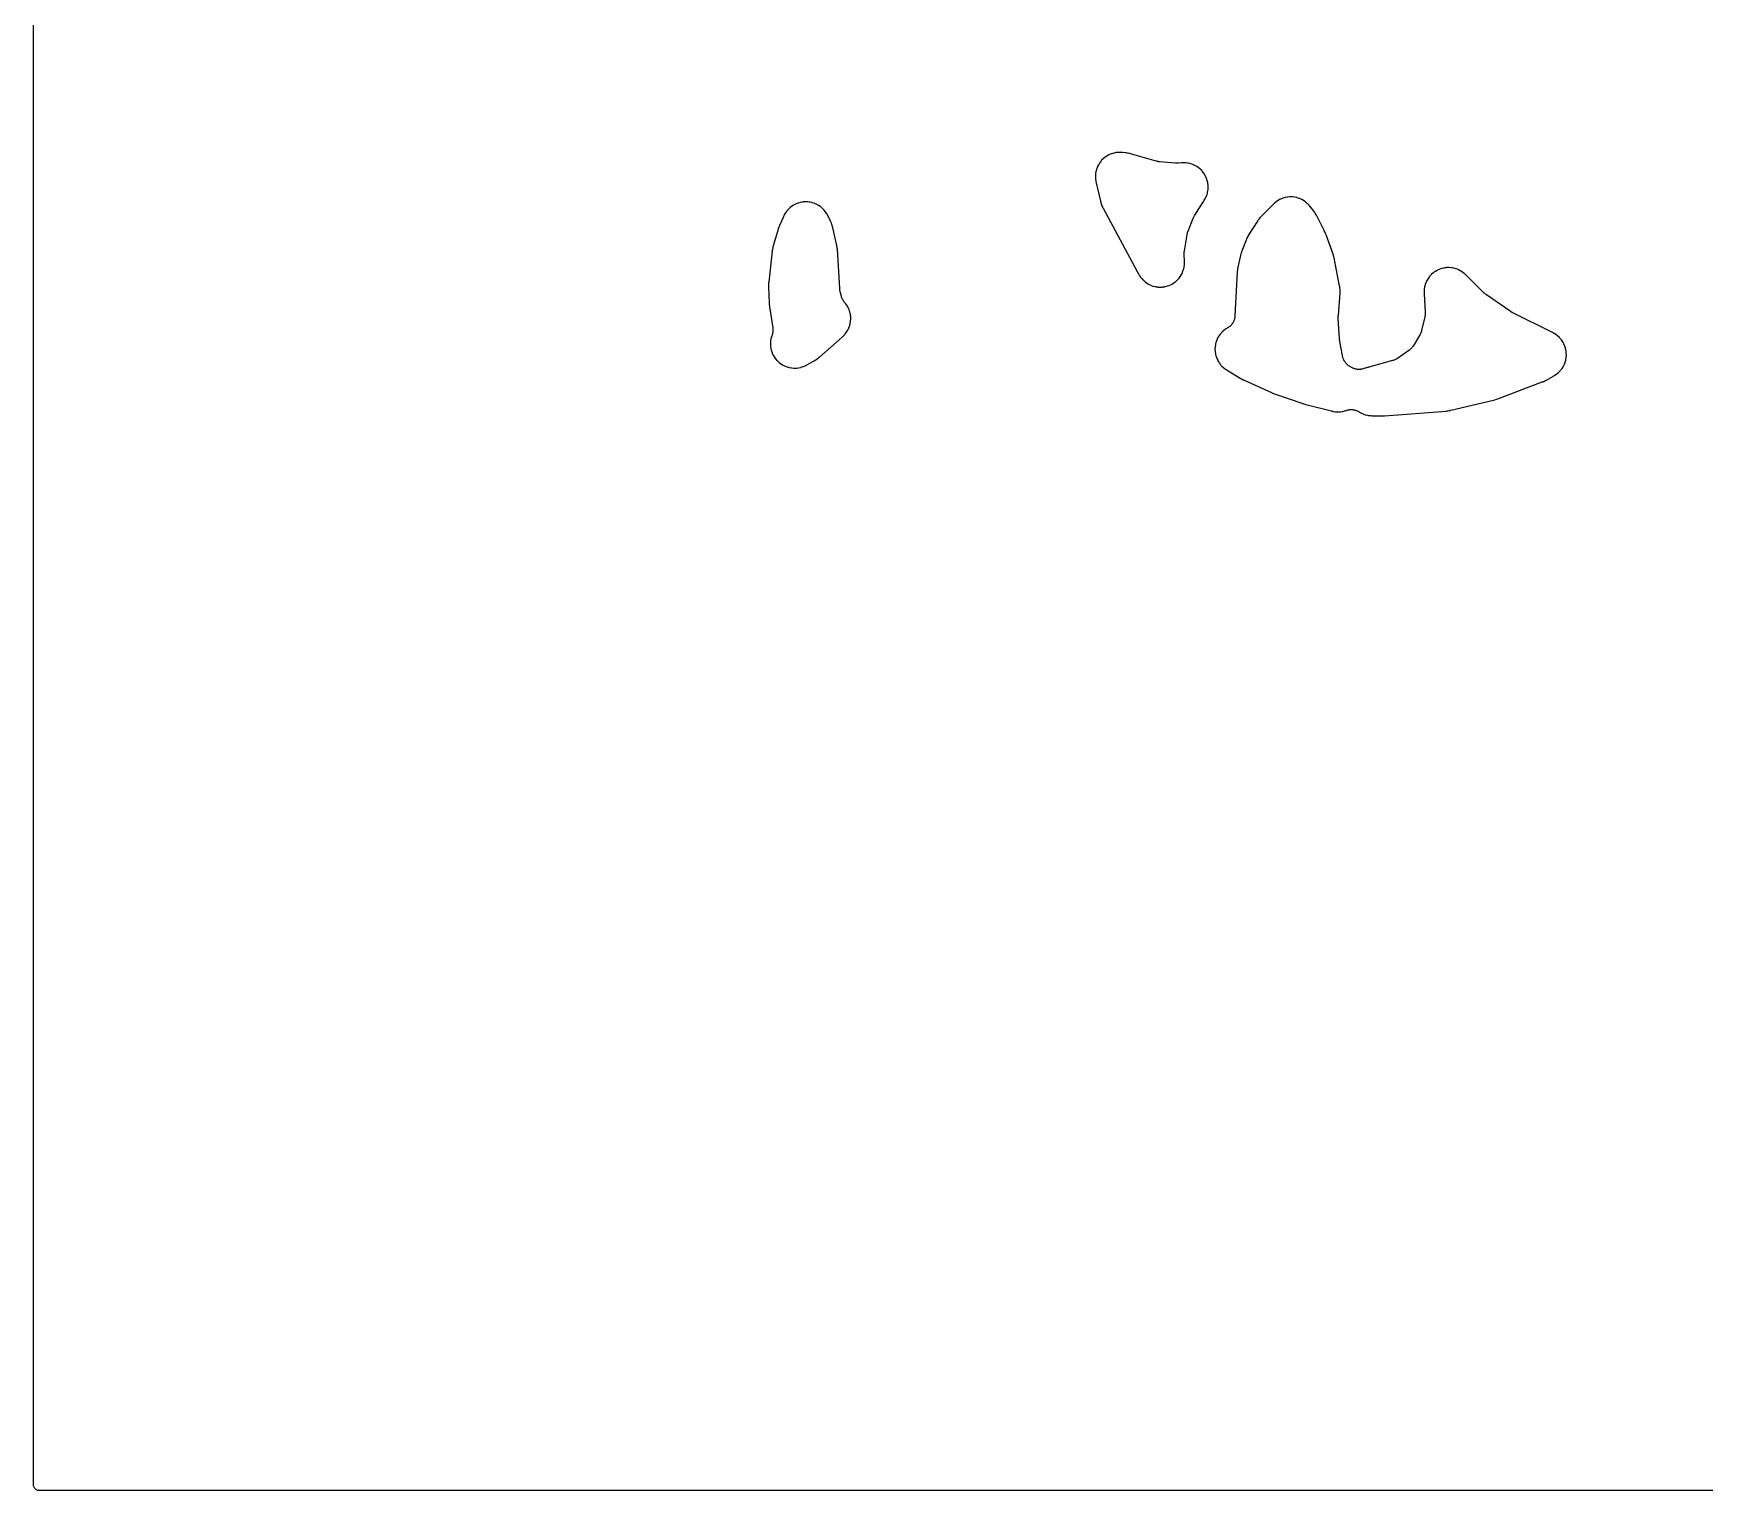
# Model space of a CAD drawing. Header units: millimetres. Extents: x 0 to 300, y 0 to 300.
# Drawn here: x -0.1 to 171.9, y -0.1 to 150 of the extents above; entities that cross this region are included whole.
import ezdxf

# ---------------------------------------------------------------- set-up
doc = ezdxf.new("R2010")
doc.units = ezdxf.units.MM
doc.layers.add('CUT', color=7, linetype='CONTINUOUS')

msp = doc.modelspace()

# ---------------------------------------------------------------- linework, layer by layer
at = {"layer": 'CUT'}
msp.add_lwpolyline([(298.5625, -0.0625), (1.4375, -0.0625), (0.5522, -0.0625), (0.4788, -0.0589), (0.4206, -0.0503), (0.3635, -0.036), (0.3082, -0.0162), (0.255, 0.009), (0.2046, 0.0392), (0.1573, 0.0743), (0.1137, 0.1137), (0.0743, 0.1573), (0.0392, 0.2046), (0.009, 0.255), (-0.0162, 0.3082), (-0.036, 0.3635), (-0.0503, 0.4206), (-0.0589, 0.4788), (-0.0625, 0.5522), (-0.0625, 1.4375), (-0.0625, 298.5575)], dxfattribs=at)
for points in [[(109.2798, 134.8316), (109.2845, 134.8019), (109.295, 134.744), (109.2979, 134.7292), (109.3179, 134.6333), (109.3211, 134.6186), (109.7652, 132.7248), (109.7683, 132.7121), (109.7895, 132.6298), (109.7929, 132.6172), (109.8067, 132.568), (109.8144, 132.543), (109.8667, 132.3837), (109.8852, 132.3348), (109.9512, 132.1807), (109.962, 132.1569), (109.9841, 132.1108), (109.9899, 132.0991), (110.0284, 132.0233), (110.0345, 132.0117), (113.5283, 125.491), (113.5321, 125.484), (113.559, 125.4354), (113.5632, 125.4279), (113.5975, 125.3679), (113.6018, 125.3606), (113.6296, 125.3134), (113.6342, 125.3058), (113.7491, 125.1176), (113.757, 125.105), (113.8085, 125.0251), (113.8166, 125.0129), (113.8488, 124.9656), (113.8658, 124.9418), (113.9788, 124.792), (114.0163, 124.747), (114.1416, 124.6108), (114.1833, 124.5697), (114.3212, 124.4463), (114.3667, 124.4095), (114.5161, 124.3001), (114.565, 124.2679), (114.7242, 124.1736), (114.776, 124.1463), (114.9437, 124.068), (114.9979, 124.0459), (115.1725, 123.9843), (115.2286, 123.9675), (115.4083, 123.9233), (115.4658, 123.9121), (115.6489, 123.8855), (115.7072, 123.88), (115.8921, 123.8714), (115.9507, 123.8716), (116.1355, 123.8811), (116.1938, 123.8869), (116.3768, 123.9144), (116.4342, 123.9259), (116.6137, 123.9711), (116.6697, 123.9881), (116.8439, 124.0506), (116.898, 124.073), (117.0653, 124.1521), (117.117, 124.1797), (117.2758, 124.2748), (117.3245, 124.3073), (117.4733, 124.4174), (117.5186, 124.4544), (117.6559, 124.5785), (117.6974, 124.6198), (117.822, 124.7567), (117.8593, 124.8019), (117.9699, 124.9502), (118.0026, 124.9988), (118.0983, 125.1572), (118.1261, 125.2088), (118.2059, 125.3758), (118.2285, 125.4298), (118.2916, 125.6038), (118.3089, 125.6597), (118.3548, 125.839), (118.3665, 125.8964), (118.3947, 126.0793), (118.4008, 126.1375), (118.4111, 126.3249), (118.412, 126.3542), (118.4124, 126.4113), (118.4123, 126.426), (118.4106, 126.5211), (118.4102, 126.5358), (118.3807, 127.2294), (118.3803, 127.2412), (118.3797, 127.2609), (118.3796, 127.3083), (118.3815, 127.3885), (118.383, 127.424), (118.3833, 127.4277), (118.3862, 127.4631), (118.3944, 127.5429), (118.4005, 127.5899), (118.4035, 127.6093), (118.4054, 127.621), (118.6832, 129.2568), (118.6853, 129.2684), (118.6888, 129.2876), (118.6985, 129.3337), (118.717, 129.4113), (118.7258, 129.4455), (118.7268, 129.449), (118.737, 129.4828), (118.7615, 129.5587), (118.7771, 129.6031), (118.7841, 129.6214), (118.7883, 129.6324), (119.3233, 130.9815), (119.3273, 130.9913), (119.334, 131.0077), (119.3511, 131.0467), (119.3816, 131.1121), (119.3956, 131.1408), (119.3972, 131.1438), (119.4122, 131.172), (119.4473, 131.235), (119.4688, 131.2717), (119.4782, 131.2868), (119.4838, 131.2958), (120.3062, 132.5879), (120.3118, 132.5965), (120.325, 132.6167), (120.3307, 132.6253), (120.3377, 132.6357), (120.3435, 132.6443), (120.3521, 132.6568), (120.3566, 132.6636), (120.4113, 132.7457), (120.4172, 132.7545), (120.4331, 132.7798), (120.4367, 132.7858), (120.4401, 132.7909), (120.4529, 132.8125), (120.5176, 132.9151), (120.546, 132.9653), (120.628, 133.1284), (120.6514, 133.1811), (120.7174, 133.3513), (120.7356, 133.406), (120.7849, 133.5818), (120.7979, 133.638), (120.83, 133.8177), (120.8375, 133.8749), (120.8523, 134.0568), (120.8542, 134.1145), (120.8514, 134.297), (120.8478, 134.3546), (120.8275, 134.5359), (120.8183, 134.5929), (120.7807, 134.7715), (120.7661, 134.8273), (120.7115, 135.0015), (120.6916, 135.0557), (120.6205, 135.2237), (120.5955, 135.2758), (120.5086, 135.4362), (120.4787, 135.4856), (120.3767, 135.637), (120.3422, 135.6833), (120.2262, 135.8241), (120.1874, 135.8669), (120.0584, 135.996), (120.0157, 136.0348), (119.8749, 136.1509), (119.8287, 136.1854), (119.6773, 136.2874), (119.628, 136.3174), (119.4676, 136.4044), (119.4156, 136.4294), (119.2475, 136.5006), (119.1934, 136.5206), (119.0193, 136.5753), (118.9634, 136.5899), (118.7849, 136.6277), (118.7279, 136.6369), (118.5465, 136.6573), (118.4889, 136.661), (118.3039, 136.6639), (118.2751, 136.6636), (118.2187, 136.6618), (118.2043, 136.6612), (118.1106, 136.6559), (118.0962, 136.6549), (117.8091, 136.6318), (117.7995, 136.631), (117.7836, 136.6299), (117.7453, 136.6281), (117.6803, 136.6263), (117.6515, 136.626), (117.6485, 136.626), (117.6197, 136.6266), (117.5547, 136.629), (117.5164, 136.6312), (117.5005, 136.6325), (117.491, 136.6333), (115.8547, 136.7812), (115.8442, 136.7822), (115.8268, 136.784), (115.7849, 136.7892), (115.7142, 136.7998), (115.6829, 136.8051), (115.6796, 136.8057), (115.6486, 136.812), (115.5788, 136.8276), (115.5378, 136.8377), (115.5209, 136.8423), (115.5107, 136.8452), (112.8681, 137.5988), (112.8557, 137.6022), (112.7755, 137.6232), (112.7632, 137.6264), (112.7147, 137.638), (112.6897, 137.6434), (112.527, 137.6752), (112.5018, 137.6795), (112.4525, 137.687), (112.4399, 137.6887), (112.3577, 137.6994), (112.345, 137.7009), (112.0728, 137.7303), (112.0578, 137.7318), (111.9602, 137.7398), (111.9452, 137.7409), (111.8864, 137.7443), (111.8563, 137.7452), (111.6632, 137.7466), (111.603, 137.744), (111.4134, 137.7263), (111.3537, 137.7177), (111.1668, 137.681), (111.1084, 137.6665), (110.9261, 137.6112), (110.8694, 137.5909), (110.6935, 137.5177), (110.6392, 137.4917), (110.4716, 137.4012), (110.42, 137.37), (110.2624, 137.2631), (110.2142, 137.2269), (110.0681, 137.1048), (110.0238, 137.0638), (109.8907, 136.9277), (109.8508, 136.8825), (109.7319, 136.7337), (109.6967, 136.6848), (109.5934, 136.5248), (109.5633, 136.4726), (109.4765, 136.303), (109.4518, 136.2481), (109.3825, 136.0707), (109.3634, 136.0135), (109.3123, 135.83), (109.299, 135.7713), (109.2665, 135.5836), (109.2592, 135.5238), (109.2457, 135.3338), (109.2444, 135.2736), (109.25, 135.0832), (109.2548, 135.0231)], [(75.5977, 123.9778), (75.5979, 123.9669), (75.5997, 123.8912), (75.6002, 123.8789), (75.6753, 122.2195), (75.6762, 122.2043), (75.6831, 122.1063), (75.6844, 122.0913), (75.6962, 121.9684), (75.6978, 121.9534), (75.7096, 121.8558), (75.7117, 121.8408), (76.0306, 119.6742), (76.0358, 119.6319), (76.0435, 119.5543), (76.0479, 119.4693), (76.0481, 119.4126), (76.0444, 119.3275), (76.0393, 119.271), (76.0276, 119.1867), (76.0172, 119.131), (75.9976, 119.0481), (75.976, 118.9731), (75.9633, 118.9325), (75.9321, 118.8406), (75.9276, 118.8267), (75.9106, 118.7724), (75.9026, 118.7444), (75.8556, 118.5637), (75.8437, 118.5066), (75.8149, 118.3247), (75.8086, 118.2668), (75.7975, 118.0829), (75.7968, 118.0247), (75.8037, 117.8406), (75.8087, 117.7826), (75.8333, 117.6), (75.8439, 117.5428), (75.8861, 117.3635), (75.9022, 117.3075), (75.9617, 117.1332), (75.9831, 117.079), (76.0592, 116.9112), (76.0858, 116.8594), (76.1777, 116.6998), (76.2092, 116.6508), (76.3162, 116.5009), (76.3523, 116.4552), (76.4734, 116.3163), (76.5138, 116.2743), (76.6477, 116.1479), (76.6919, 116.11), (76.8375, 115.9972), (76.8852, 115.9638), (77.0411, 115.8656), (77.0918, 115.8369), (77.2564, 115.7543), (77.3097, 115.7307), (77.4815, 115.6644), (77.5368, 115.6461), (77.7143, 115.5968), (77.7711, 115.584), (77.9525, 115.5522), (78.0103, 115.5449), (78.194, 115.5308), (78.2522, 115.5291), (78.4364, 115.5329), (78.4945, 115.5369), (78.6774, 115.5585), (78.7349, 115.5682), (78.9148, 115.6074), (78.9711, 115.6226), (79.1464, 115.6791), (79.2009, 115.6997), (79.3722, 115.7739), (79.3987, 115.7862), (79.4497, 115.8113), (79.4627, 115.8179), (79.5466, 115.8618), (79.5594, 115.8687), (80.2856, 116.2712), (80.2995, 116.2792), (80.3896, 116.3323), (80.4033, 116.3407), (80.4565, 116.374), (80.4833, 116.3918), (80.6542, 116.5121), (80.6801, 116.5314), (80.7294, 116.5702), (80.7419, 116.5803), (80.8223, 116.6472), (80.8345, 116.6577), (83.171, 118.7099), (83.1821, 118.7198), (83.2533, 118.7856), (83.2641, 118.7958), (83.3059, 118.8363), (83.3268, 118.8576), (83.4571, 118.9973), (83.4955, 119.0429), (83.6098, 119.1927), (83.6435, 119.2419), (83.7423, 119.4023), (83.771, 119.4546), (83.8534, 119.624), (83.8768, 119.6789), (83.9419, 119.8557), (83.9598, 119.9125), (84.0071, 120.0949), (84.0191, 120.1533), (84.0481, 120.3395), (84.0544, 120.3988), (84.0647, 120.5869), (84.065, 120.6465), (84.0567, 120.8348), (84.0511, 120.8941), (84.0241, 121.0806), (84.0126, 121.1391), (83.9673, 121.322), (83.9501, 121.379), (83.8868, 121.5565), (83.864, 121.6116), (83.7834, 121.7819), (83.7553, 121.8345), (83.6582, 121.996), (83.625, 122.0455), (83.5108, 122.1986), (83.4924, 122.2221), (83.4508, 122.2725), (83.4457, 122.2786), (83.4277, 122.2998), (83.4023, 122.3312), (83.3553, 122.3918), (83.3074, 122.46), (83.2776, 122.5069), (83.2362, 122.5793), (83.2109, 122.6288), (83.1763, 122.7047), (83.1557, 122.7563), (83.1284, 122.8351), (83.1067, 122.9084), (83.0958, 122.9487), (82.9843, 123.4017), (82.9819, 123.4115), (82.978, 123.428), (82.9697, 123.4677), (82.957, 123.5352), (82.952, 123.5652), (82.9515, 123.5684), (82.9474, 123.5985), (82.9394, 123.6668), (82.9355, 123.7072), (82.9343, 123.724), (82.9336, 123.7341), (82.6868, 127.7752), (82.6858, 127.7881), (82.6789, 127.8717), (82.6777, 127.8846), (82.6725, 127.9347), (82.6692, 127.9604), (82.6446, 128.1263), (82.6403, 128.1518), (82.6308, 128.2013), (82.6282, 128.214), (82.6106, 128.296), (82.6077, 128.3086), (82.1704, 130.15), (82.1673, 130.1623), (82.1465, 130.2422), (82.1432, 130.2545), (82.1297, 130.3023), (82.1223, 130.3266), (82.0714, 130.4813), (82.0535, 130.5288), (81.9896, 130.6787), (81.9792, 130.7019), (81.9578, 130.7467), (81.9522, 130.7581), (81.9151, 130.8318), (81.9093, 130.8431), (81.6812, 131.2735), (81.6742, 131.2863), (81.6279, 131.3689), (81.6206, 131.3815), (81.5915, 131.4304), (81.5761, 131.4551), (81.473, 131.6109), (81.4386, 131.6578), (81.3226, 131.8009), (81.2837, 131.8443), (81.1543, 131.9754), (81.1115, 132.0148), (80.97, 132.1328), (80.9235, 132.1678), (80.7713, 132.2715), (80.7216, 132.3019), (80.56, 132.3903), (80.5076, 132.4158), (80.3382, 132.4881), (80.2836, 132.5084), (80.108, 132.5639), (80.0517, 132.5788), (79.8715, 132.6171), (79.814, 132.6264), (79.631, 132.647), (79.5728, 132.6507), (79.3887, 132.6535), (79.3304, 132.6515), (79.1469, 132.6364), (79.0891, 132.6288), (78.9079, 132.596), (78.8511, 132.5829), (78.6739, 132.5326), (78.6187, 132.514), (78.4473, 132.4468), (78.3941, 132.4229), (78.23, 132.3394), (78.1794, 132.3105), (78.0241, 132.2115), (77.9765, 132.1778), (77.8316, 132.0642), (77.7876, 132.0261), (77.6543, 131.8989), (77.6142, 131.8567), (77.4939, 131.7172), (77.458, 131.6713), (77.3518, 131.5208), (77.3206, 131.4716), (77.2282, 131.3093), (77.2144, 131.2837), (77.1887, 131.2329), (77.1823, 131.2199), (77.1416, 131.1344), (77.1355, 131.1211), (76.724, 130.2003), (76.7159, 130.1815), (76.6658, 130.058), (76.6584, 130.0389), (76.6008, 129.882), (76.594, 129.8627), (76.5524, 129.7361), (76.5463, 129.7165), (76.0771, 128.1062), (76.0736, 128.0937), (76.0517, 128.012), (76.0484, 127.9994), (76.0363, 127.95), (76.0307, 127.9245), (75.9976, 127.7587), (75.9931, 127.733), (75.9853, 127.6828), (75.9835, 127.6699), (75.9724, 127.586), (75.9708, 127.5731), (75.6166, 124.3651), (75.6155, 124.3542), (75.6085, 124.278), (75.6075, 124.2666), (75.6039, 124.2165), (75.6026, 124.1923), (75.5977, 124.0415), (75.5974, 124.0182)], [(121.5966, 117.0246), (121.6079, 116.9672), (121.6526, 116.7879), (121.6695, 116.7319), (121.7314, 116.5578), (121.7536, 116.5038), (121.8321, 116.3365), (121.8595, 116.2848), (121.954, 116.126), (121.9863, 116.0773), (122.0957, 115.9284), (122.1326, 115.883), (122.256, 115.7455), (122.2972, 115.7039), (122.4334, 115.5791), (122.4783, 115.5417), (122.6281, 115.4291), (122.6519, 115.4121), (122.6992, 115.3801), (122.7114, 115.3721), (122.7913, 115.3207), (122.8037, 115.3129), (124.1462, 114.4953), (124.1619, 114.4861), (124.2651, 114.4274), (124.2811, 114.4187), (124.4128, 114.3491), (124.429, 114.3408), (124.5356, 114.2886), (124.5521, 114.2808), (127.3602, 113.009), (127.3728, 113.0034), (127.4556, 112.9682), (127.4684, 112.9629), (127.5733, 112.9211), (127.5862, 112.9162), (127.6705, 112.8848), (127.6835, 112.8801), (130.588, 111.8754), (130.6002, 111.8714), (130.68, 111.8457), (130.6923, 111.8419), (130.793, 111.8118), (130.8054, 111.8082), (130.8862, 111.786), (130.8986, 111.7827), (133.5481, 111.1144), (133.5622, 111.111), (133.6541, 111.0901), (133.6683, 111.0871), (133.7238, 111.0759), (133.7523, 111.0709), (133.9361, 111.043), (133.9938, 111.0371), (134.1769, 111.0273), (134.2349, 111.027), (134.418, 111.0348), (134.4758, 111.0401), (134.6573, 111.0656), (134.7143, 111.0765), (134.8926, 111.1194), (134.9482, 111.1357), (135.0534, 111.1721), (135.0959, 111.1856), (135.1743, 111.2084), (135.261, 111.2291), (135.3193, 111.24), (135.4076, 111.2519), (135.4667, 111.257), (135.5557, 111.2602), (135.6151, 111.2594), (135.704, 111.2537), (135.7629, 111.2471), (135.8509, 111.2327), (135.9089, 111.2202), (135.995, 111.1972), (136.0514, 111.179), (136.1348, 111.1476), (136.1892, 111.1239), (136.2691, 111.0844), (136.3404, 111.0446), (136.3788, 111.0219), (136.3899, 111.015), (136.4148, 111.0002), (136.5772, 110.9093), (136.6292, 110.8835), (136.7973, 110.8097), (136.8515, 110.789), (137.026, 110.7318), (137.0819, 110.7165), (137.2611, 110.6764), (137.3183, 110.6665), (137.503, 110.6437), (137.5318, 110.6408), (137.5884, 110.6366), (137.6029, 110.6357), (137.6971, 110.6309), (137.7116, 110.6304), (138.6083, 110.6069), (138.6239, 110.6067), (138.7251, 110.6066), (138.7407, 110.6068), (138.8677, 110.6101), (138.8833, 110.6107), (138.9844, 110.6159), (138.9999, 110.6169), (145.3524, 111.111), (145.3633, 111.112), (145.4398, 111.1193), (145.4512, 111.1205), (145.5013, 111.1263), (145.5254, 111.1296), (145.6749, 111.153), (145.6979, 111.1571), (145.7377, 111.1649), (145.7485, 111.1672), (145.8227, 111.1832), (145.8348, 111.186), (150.2164, 112.2277), (150.2352, 112.2325), (150.357, 112.2657), (150.3756, 112.2711), (150.527, 112.3176), (150.5455, 112.3236), (150.6648, 112.3646), (150.6831, 112.3712), (155.2372, 114.1006), (155.2471, 114.1044), (155.3156, 114.1318), (155.3258, 114.136), (155.3705, 114.1548), (155.3918, 114.1643), (155.5235, 114.226), (155.5437, 114.2359), (155.5783, 114.2537), (155.5877, 114.2586), (155.6521, 114.2932), (155.6624, 114.2989), (156.3983, 114.7129), (156.4111, 114.7204), (156.4935, 114.7695), (156.5061, 114.7772), (156.5549, 114.8079), (156.5795, 114.8242), (156.7345, 114.9328), (156.7812, 114.9691), (156.9228, 115.0907), (156.9656, 115.1313), (157.0946, 115.2663), (157.1333, 115.3109), (157.2484, 115.4579), (157.2824, 115.5061), (157.3825, 115.6637), (157.4117, 115.7151), (157.4958, 115.8817), (157.5198, 115.9357), (157.5871, 116.1098), (157.6057, 116.1659), (157.6555, 116.3457), (157.6685, 116.4034), (157.7005, 116.5873), (157.7077, 116.6459), (157.7214, 116.8321), (157.7229, 116.8911), (157.7182, 117.0777), (157.7138, 117.1366), (157.6909, 117.3219), (157.6807, 117.38), (157.6397, 117.5622), (157.6239, 117.6191), (157.5651, 117.7962), (157.5438, 117.8513), (157.4679, 118.0219), (157.4412, 118.0746), (157.3489, 118.2368), (157.3172, 118.2867), (157.2094, 118.4391), (157.173, 118.4855), (157.0507, 118.6266), (157.0099, 118.6693), (156.8744, 118.7977), (156.8296, 118.8361), (156.6821, 118.9505), (156.6337, 118.9844), (156.4735, 119.0851), (156.4481, 119.1002), (156.3978, 119.1285), (156.3848, 119.1356), (156.3001, 119.1805), (156.2869, 119.1873), (152.2198, 121.217), (152.2054, 121.2243), (152.1721, 121.2417), (152.1579, 121.2493), (152.1406, 121.2587), (152.1265, 121.2665), (152.0939, 121.2851), (152.0799, 121.2931), (152.0554, 121.3076), (152.0417, 121.316), (152.0097, 121.3357), (151.996, 121.3443), (151.9795, 121.3549), (151.966, 121.3637), (151.9347, 121.3845), (151.9214, 121.3936), (149.5172, 123.06), (149.5094, 123.0654), (149.4964, 123.0746), (149.4658, 123.0973), (149.4147, 123.1369), (149.3924, 123.1548), (149.39, 123.1567), (149.3683, 123.1753), (149.3198, 123.218), (149.2917, 123.2439), (149.2803, 123.2548), (149.2734, 123.2615), (147.3739, 125.1242), (147.3631, 125.1346), (147.2917, 125.2011), (147.2806, 125.2112), (147.2368, 125.2501), (147.2139, 125.2695), (147.0638, 125.3897), (147.0151, 125.4249), (146.856, 125.5281), (146.8041, 125.5582), (146.6355, 125.645), (146.5808, 125.6698), (146.4043, 125.7394), (146.3475, 125.7585), (146.1649, 125.8101), (146.1064, 125.8235), (145.9197, 125.8566), (145.8601, 125.8641), (145.671, 125.8784), (145.611, 125.8799), (145.4214, 125.8752), (145.3615, 125.8707), (145.1733, 125.8471), (145.1142, 125.8367), (144.9293, 125.7944), (144.8715, 125.7781), (144.6918, 125.7175), (144.6359, 125.6956), (144.4631, 125.6173), (144.4098, 125.5899), (144.2456, 125.4948), (144.1953, 125.4622), (144.0415, 125.3512), (143.9946, 125.3137), (143.8526, 125.1879), (143.8098, 125.1459), (143.6811, 125.0065), (143.6426, 124.9605), (143.5285, 124.809), (143.4948, 124.7593), (143.3964, 124.5971), (143.3679, 124.5443), (143.2862, 124.3732), (143.263, 124.3178), (143.1988, 124.1393), (143.1813, 124.0819), (143.1353, 123.8979), (143.1236, 123.839), (143.0961, 123.6513), (143.0904, 123.5916), (143.0817, 123.3995), (143.0811, 123.3695), (143.0814, 123.3109), (143.0817, 123.2959), (143.0846, 123.1984), (143.0852, 123.1834), (143.1892, 121.2852), (143.1898, 121.2748), (143.1905, 121.2576), (143.1913, 121.2161), (143.1912, 121.1617), (143.188, 121.0892), (143.182, 121.0165), (143.173, 120.9445), (143.1641, 120.8908), (143.1563, 120.8501), (143.1527, 120.8332), (143.1505, 120.823), (142.8278, 119.3933), (142.8249, 119.3811), (142.82, 119.3607), (142.8069, 119.3121), (142.7879, 119.249), (142.7584, 119.1659), (142.7248, 119.0842), (142.6873, 119.0044), (142.6564, 118.9461), (142.6316, 118.9023), (142.6207, 118.8844), (142.6141, 118.8737), (141.9478, 117.8063), (141.9417, 117.7966), (141.933, 117.7831), (141.9039, 117.7405), (141.8626, 117.6836), (141.8126, 117.6209), (141.7775, 117.5806), (141.7222, 117.5226), (141.6837, 117.4857), (141.6234, 117.4329), (141.5685, 117.3888), (141.5274, 117.3578), (141.5142, 117.3484), (141.5049, 117.3419), (140.3412, 116.5364), (140.3308, 116.5294), (140.3135, 116.5177), (140.271, 116.4909), (140.2145, 116.4574), (140.1368, 116.4162), (140.057, 116.3789), (139.9757, 116.3455), (139.9137, 116.3236), (139.8659, 116.3082), (139.8459, 116.3023), (139.8338, 116.2989), (137.4, 115.6243), (137.3872, 115.6209), (137.3572, 115.613), (137.3443, 115.6098), (137.3286, 115.6059), (137.3157, 115.6028), (137.2856, 115.5959), (137.2726, 115.593), (137.2512, 115.5884), (137.2371, 115.5852), (137.1453, 115.5632), (137.1312, 115.5596), (137.0764, 115.5451), (137.0486, 115.5369), (136.8594, 115.4767), (136.8112, 115.4626), (136.7981, 115.4587), (136.713, 115.4358), (136.6579, 115.4238), (136.5744, 115.4096), (136.5185, 115.4028), (136.434, 115.3965), (136.3777, 115.395), (136.293, 115.3967), (136.2367, 115.4004), (136.1526, 115.4101), (136.097, 115.4191), (136.0141, 115.4366), (135.9596, 115.4509), (135.8787, 115.4761), (135.8258, 115.4954), (135.7476, 115.5281), (135.6967, 115.5523), (135.622, 115.5922), (135.5554, 115.6319), (135.5195, 115.6545), (135.5179, 115.6555), (135.4933, 115.671), (135.4365, 115.7047), (135.4098, 115.7213), (135.3427, 115.7644), (135.2761, 115.8117), (135.2326, 115.8455), (135.1699, 115.8992), (135.1298, 115.9369), (135.0723, 115.9961), (135.0358, 116.0372), (134.984, 116.1014), (134.9514, 116.1458), (134.9057, 116.2145), (134.8667, 116.2793), (134.8462, 116.3152), (134.8456, 116.3163), (134.84, 116.3268), (134.8309, 116.3443), (134.8099, 116.387), (134.784, 116.4436), (134.7529, 116.5207), (134.7253, 116.5995), (134.7014, 116.6792), (134.6863, 116.7396), (134.6761, 116.786), (134.6723, 116.8054), (134.6701, 116.8171), (134.4107, 118.2552), (134.4084, 118.2683), (134.4034, 118.2988), (134.4013, 118.3119), (134.3989, 118.3279), (134.397, 118.341), (134.3929, 118.3717), (134.3912, 118.3848), (134.3884, 118.4081), (134.3869, 118.4213), (134.3837, 118.4521), (134.3824, 118.4653), (134.3809, 118.4814), (134.3799, 118.4946), (134.3775, 118.5254), (134.3766, 118.5387), (134.25, 120.625), (134.2492, 120.6403), (134.2477, 120.676), (134.2471, 120.6913), (134.2466, 120.71), (134.2463, 120.7253), (134.246, 120.761), (134.246, 120.7763), (134.2462, 120.8034), (134.2464, 120.8187), (134.2473, 120.8544), (134.2478, 120.8697), (134.2486, 120.8884), (134.2493, 120.9037), (134.2514, 120.9394), (134.2525, 120.9546), (134.4247, 123.2308), (134.4255, 123.244), (134.4301, 123.3298), (134.4307, 123.3431), (134.4323, 123.3947), (134.4325, 123.4211), (134.4304, 123.5907), (134.4274, 123.6434), (134.4103, 123.8121), (134.4071, 123.8384), (134.3996, 123.8895), (134.3976, 123.9025), (134.3833, 123.9873), (134.381, 124.0003), (133.868, 126.6825), (133.8658, 126.6931), (133.8504, 126.7668), (133.848, 126.7778), (133.8369, 126.826), (133.8311, 126.8491), (133.7922, 126.9923), (133.7858, 127.0143), (133.7739, 127.0522), (133.7706, 127.0625), (133.747, 127.1332), (133.7431, 127.1446), (132.9934, 129.2525), (132.9866, 129.2707), (132.9407, 129.3876), (132.9334, 129.4055), (132.8711, 129.5503), (132.8632, 129.5679), (132.8098, 129.6817), (132.8013, 129.699), (132.0618, 131.1527), (132.0553, 131.165), (132.0127, 131.2443), (132.006, 131.2564), (131.9792, 131.3034), (131.965, 131.3272), (131.8689, 131.4794), (131.8536, 131.5025), (131.8226, 131.5469), (131.8145, 131.5582), (131.7613, 131.6308), (131.753, 131.6419), (131.371, 132.1388), (131.3617, 132.1506), (131.3002, 132.2265), (131.2906, 132.2381), (131.2526, 132.2828), (131.2325, 132.3052), (131.1004, 132.4454), (131.057, 132.4871), (130.9135, 132.6116), (130.8662, 132.6487), (130.711, 132.7583), (130.6602, 132.7905), (130.4948, 132.884), (130.441, 132.9109), (130.2671, 132.9874), (130.2109, 133.0088), (130.0302, 133.0675), (129.9722, 133.0832), (129.7865, 133.1235), (129.7272, 133.1333), (129.5384, 133.1549), (129.4784, 133.1587), (129.2884, 133.1612), (129.2283, 133.159), (129.039, 133.1425), (128.9794, 133.1343), (128.7927, 133.099), (128.7343, 133.0848), (128.552, 133.031), (128.4953, 133.0111), (128.3194, 132.9393), (128.2649, 132.9138), (128.0971, 132.8247), (128.0455, 132.7939), (127.8873, 132.6885), (127.8391, 132.6527), (127.6903, 132.5304), (127.6675, 132.5107), (127.6241, 132.4712), (127.6131, 132.4609), (127.5425, 132.3934), (127.5318, 132.3828), (126.3402, 131.1839), (126.3291, 131.1725), (126.2583, 131.0974), (126.2476, 131.0857), (126.2063, 131.0394), (126.1857, 131.0152), (126.0566, 130.8544), (126.0374, 130.8291), (126.0012, 130.7788), (125.9921, 130.7658), (125.9341, 130.6804), (125.9253, 130.6672), (125.0392, 129.2865), (125.0311, 129.2734), (124.9793, 129.188), (124.9715, 129.1747), (124.9417, 129.1226), (124.9271, 129.0955), (124.837, 128.9173), (124.8238, 128.8895), (124.7995, 128.8346), (124.7935, 128.8204), (124.7553, 128.728), (124.7497, 128.7138), (124.3176, 127.5849), (124.3139, 127.5751), (124.2889, 127.5062), (124.2853, 127.4959), (124.2697, 127.4504), (124.2627, 127.4284), (124.2212, 127.2902), (124.2152, 127.2687), (124.2055, 127.2313), (124.203, 127.2211), (124.186, 127.1507), (124.1833, 127.1393), (123.9166, 125.93), (123.9141, 125.9178), (123.8983, 125.8388), (123.8961, 125.8267), (123.8876, 125.779), (123.8838, 125.7545), (123.8622, 125.5949), (123.8594, 125.5703), (123.8549, 125.522), (123.8538, 125.5097), (123.848, 125.4294), (123.8473, 125.417), (123.6144, 120.9224), (123.611, 120.8778), (123.6027, 120.7962), (123.5892, 120.7077), (123.5773, 120.6492), (123.555, 120.5625), (123.5374, 120.5056), (123.5067, 120.4215), (123.4834, 120.3666), (123.4445, 120.286), (123.4159, 120.2336), (123.3692, 120.1573), (123.3356, 120.1081), (123.2814, 120.0367), (123.2431, 119.9911), (123.1822, 119.9255), (123.1395, 119.8839), (123.0723, 119.8247), (123.0257, 119.7875), (122.953, 119.7353), (122.887, 119.6926), (122.8471, 119.6683), (122.8452, 119.6672), (122.8378, 119.6629), (122.8343, 119.6608), (122.8288, 119.6575), (122.8253, 119.6554), (122.8179, 119.6509), (122.7947, 119.6363), (122.6727, 119.5618), (122.6244, 119.529), (122.4767, 119.4178), (122.4318, 119.3804), (122.2957, 119.2555), (122.2546, 119.2139), (122.1313, 119.0762), (122.0944, 119.0308), (121.9851, 118.8819), (121.9528, 118.8331), (121.8585, 118.6742), (121.8312, 118.6225), (121.7528, 118.4552), (121.7306, 118.4011), (121.6688, 118.2269), (121.652, 118.1709), (121.6075, 117.9916), (121.5962, 117.9342), (121.5694, 117.7514), (121.5637, 117.6932), (121.5548, 117.5086), (121.5548, 117.4502), (121.5639, 117.2656), (121.5696, 117.2074)]]:
    msp.add_lwpolyline(points, close=True, dxfattribs=at)

doc.saveas('drawing.dxf')
